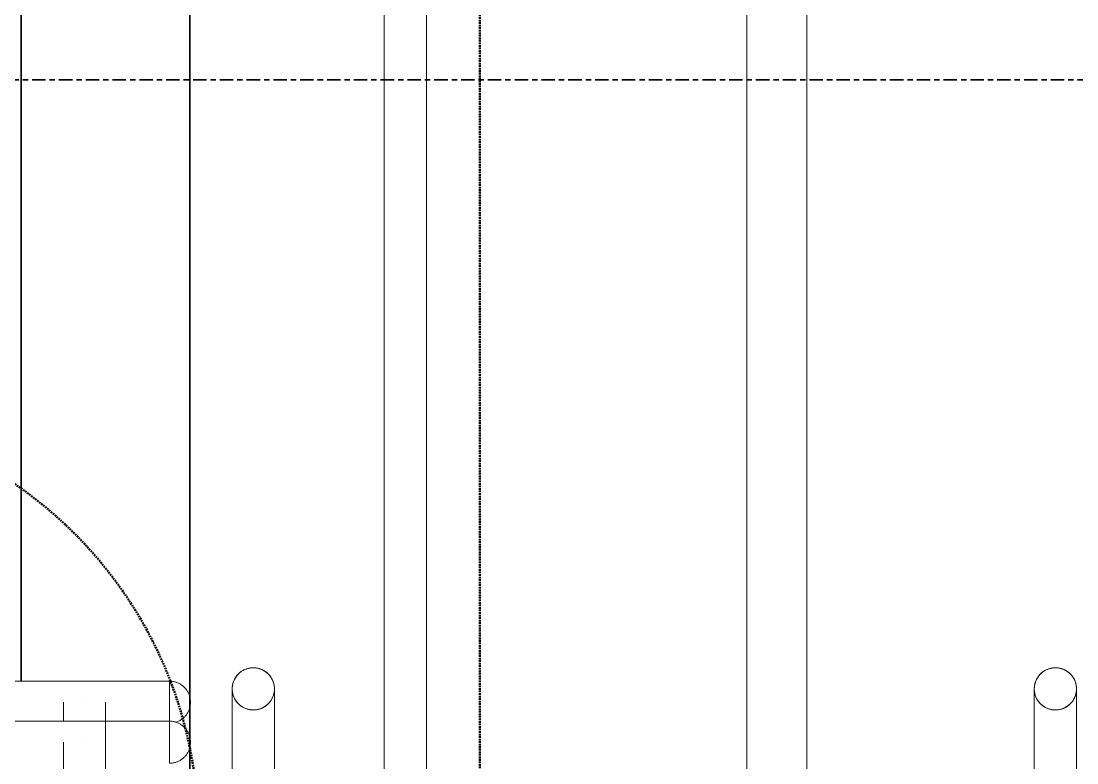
# Model space of a CAD drawing. Header units: millimetres. Extents: x -153298 to 620751, y -313239 to 250031.
# Drawn here: x 8649 to 9900, y -296269 to -295390 of the extents above; entities that cross this region are included whole.
import ezdxf

# ---------------------------------------------------------------- set-up
doc = ezdxf.new("R2010")
doc.units = ezdxf.units.MM
doc.linetypes.add('Centre', pattern=[31.75, 6.35, -4.7625, 15.875, -4.7625])
doc.linetypes.add('DPA_Hidden 50', pattern=[3, 2, -1])
for name, color, linetype, lineweight in [('A-ANNO-SYMB', 3, 'Continuous', 9), ('A-DETL-GENF', 2, 'Continuous', 35), ('A-FLOR-HRAL', 1, 'Continuous', 25), ('A-FLOR-LEVL', 3, 'Continuous', 35), ('A-GENM', 1, 'Continuous', 9), ('A-GLAZ-CURT', 2, 'Continuous', 9), ('I-WALL-E', 2, 'Continuous', 35), ('WALL-E', 2, 'Continuous', 35)]:
    doc.layers.add(name, color=color, linetype=linetype, lineweight=lineweight)

# ---------------------------------------------------------------- blocks, each defined once
blk = doc.blocks.new('DPA_CP_Entrance Louver Grill Vertical Z - Louver Grill Vertical Z-18397921-2140-01 ENTRANCE 1 ELEVATION 2')
at = {"layer": 'A-GLAZ-CURT'}
for p, q in [((-16022, 114892.5), (-16022, 118300)), ((-16022, 114892.5), (-16022, 118300)), ((-16022, 114892.5), (-16022, 118300)), ((-16022, 114892.5), (-16022, 118300)), ((-15822, 116800), (-15822, 113945.1)), ((-15822, 116800), (-15822, 113945.1)), ((-15822, 113945.1), (-15822, 116800)), ((-15822, 113945.1), (-15822, 116800))]:
    blk.add_line(p, q, dxfattribs=at)
blk = doc.blocks.new('DPA_CP_Entrance Louver Grill Vertical Z - Louver Grill Vertical Z-V440-2140-01 ENTRANCE 1 ELEVATION 2')
at = {"layer": 'A-GLAZ-CURT'}
for p, q in [((-16022, 114892.5), (-16022, 118300)), ((-16022, 114892.5), (-16022, 118300)), ((-16022, 114892.5), (-16022, 118300)), ((-16022, 114892.5), (-16022, 118300)), ((-15822, 116800), (-15822, 113945.1)), ((-15822, 116800), (-15822, 113945.1)), ((-15822, 113945.1), (-15822, 116800)), ((-15822, 113945.1), (-15822, 116800))]:
    blk.add_line(p, q, dxfattribs=at)
blk = doc.blocks.new('DPA_GM-Cage Ladder - H6000 with Protection Ring-8200624-2140-01 ENTRANCE 1 ELEVATION 2')
at = {"layer": 'A-GENM'}
for p, q in [((-15822, 115755), (-15822, 115605)), ((-15822, 115605), (-15822, 115755)), ((-15822, 115605), (-15822, 115755)), ((-15822, 115755), (-15822, 115605)), ((-15592, 113973.3), (-15592, 115715)), ((-15592, 113973.3), (-15592, 115715)), ((-15592, 115715), (-15592, 113973.3)), ((-15592, 115715), (-15592, 113973.3)), ((-15542, 114320), (-15542, 115715)), ((-15542, 115715), (-15542, 114320)), ((-15542, 114320), (-15542, 115715)), ((-15542, 115715), (-15542, 114320)), ((-15162.5, 113973.3), (-15162.5, 115715)), ((-15162.5, 114320), (-15162.5, 115715)), ((-15091.6, 113973.3), (-15091.6, 115715)), ((-15091.6, 114320), (-15091.6, 115715))]:
    blk.add_line(p, q, dxfattribs=at)
blk = doc.blocks.new('Railing - Post_50mm-V473-2140-01 ENTRANCE 1 ELEVATION 2')
at = {"layer": 'A-FLOR-HRAL', "lineweight": 9}
for p, q in [((-15972, 114820.1), (-15972, 113945.1)), ((-15947, 114820.1), (-15947, 114820.1)), ((-15947, 114820.1), (-15947, 114820.1)), ((-15922, 113945.1), (-15922, 114820.1)), ((-15947, 113945.1), (-15947, 113945.1)), ((-15947, 113945.1), (-15947, 113945.1))]:
    blk.add_line(p, q, dxfattribs=at)
blk = doc.blocks.new('Railing - Railing-8671152-2140-01 ENTRANCE 1 ELEVATION 2')
blk.add_blockref('Railing - Post_50mm-V473-2140-01 ENTRANCE 1 ELEVATION 2', (0, 0))
blk = doc.blocks.new('Top Rail Type - Half Circle_25mm-14342084-2140-01 ENTRANCE 1 ELEVATION 2')
at = {"layer": 'A-FLOR-HRAL', "lineweight": 9}
for p, q in [((-15846.4, 114835.8), (-15846.4, 114843.9)), ((-15846.4, 114843.9), (-15846.4, 114820.1)), ((-15846.4, 114820.1), (-15846.4, 114834.8)), ((-15846.4, 114820.1), (-15846.4, 114796.3)), ((-15846.4, 114796.3), (-15846.4, 114820.1))]:
    blk.add_line(p, q, dxfattribs=at)
at = {"layer": 'A-FLOR-HRAL', "lineweight": 9, "flags": 128}
for points in [[(-15846.4, 114845.1), (-15845.4, 114845.1), (-15844.4, 114845), (-15843.4, 114844.9), (-15842.4, 114844.8), (-15841.4, 114844.6), (-15840.5, 114844.4), (-15839.5, 114844.1), (-15838.5, 114843.9), (-15837.6, 114843.5), (-15836.7, 114843.1), (-15835.7, 114842.7), (-15834.8, 114842.3), (-15834, 114841.8), (-15833.1, 114841.3), (-15832.3, 114840.8), (-15831.5, 114840.2), (-15830.7, 114839.6), (-15829.9, 114838.9), (-15829.2, 114838.2), (-15828.5, 114837.5), (-15827.8, 114836.8), (-15827.1, 114836), (-15826.5, 114835.3), (-15825.9, 114834.5), (-15825.4, 114833.6), (-15824.8, 114832.8), (-15824.3, 114831.9), (-15823.9, 114831), (-15823.5, 114830.1), (-15823.1, 114829.2), (-15822.7, 114828.2), (-15822.4, 114827.3), (-15822.2, 114826.3), (-15821.9, 114825.4), (-15821.8, 114824.4), (-15821.6, 114823.4), (-15821.5, 114822.4), (-15821.4, 114821.4), (-15821.4, 114820.4), (-15821.4, 114820.1)], [(-15821.4, 114820.1), (-15821.4, 114819.1), (-15821.5, 114818.1), (-15821.6, 114817.1), (-15821.7, 114816.1), (-15821.9, 114815.2), (-15822.1, 114814.2), (-15822.4, 114813.2), (-15822.7, 114812.3), (-15823, 114811.3), (-15823.4, 114810.4), (-15823.8, 114809.5), (-15824.2, 114808.6), (-15824.7, 114807.7), (-15825.2, 114806.8), (-15825.8, 114806), (-15826.3, 114805.2), (-15827, 114804.4), (-15827.6, 114803.6), (-15828.3, 114802.9), (-15829, 114802.2), (-15829.7, 114801.5), (-15830.5, 114800.9), (-15831.2, 114800.2), (-15832.1, 114799.6), (-15832.9, 114799.1), (-15833.7, 114798.6), (-15834.6, 114798.1), (-15835.5, 114797.6), (-15836.4, 114797.2), (-15837.3, 114796.8), (-15838.3, 114796.5), (-15839.2, 114796.2), (-15840.2, 114795.9), (-15841.2, 114795.7), (-15842.1, 114795.5), (-15843.1, 114795.3), (-15844.1, 114795.2), (-15845.1, 114795.2), (-15846.1, 114795.1), (-15846.4, 114795.1)]]:
    blk.add_lwpolyline(points, dxfattribs=at)
blk = doc.blocks.new('Top Rail Type - Top Rail_Internal_-8671159-2140-01 ENTRANCE 1 ELEVATION 2')
at = {"layer": 'A-FLOR-HRAL', "lineweight": 9}
for p, q in [((-15922, 114845.1), (-17472, 114845.1)), ((-15846.4, 114845.1), (-15922, 114845.1)), ((-15846.4, 114845.1), (-15846.4, 114820.1)), ((-15846.4, 114820.1), (-15846.4, 114844.3)), ((-15846.4, 114820.1), (-15846.4, 114795.1)), ((-15846.4, 114796), (-15846.4, 114820.1))]:
    blk.add_line(p, q, dxfattribs=at)
blk = doc.blocks.new('GM_Louver Grill Vertical Z - Z Profile-7235505-2140-01 ENTRANCE 1 ELEVATION 2')
at = {"layer": 'A-GENM'}
blk.add_line((-15822, 113945.1), (-15822, 116800), dxfattribs=at)
blk.add_line((-15822, 113945.1), (-15822, 116800), dxfattribs=at)
blk.add_line((-15822, 113945.1), (-15822, 116800), dxfattribs=at)
blk = doc.blocks.new('Railing - Half Circle_25mm-V546-2140-01 ENTRANCE 1 ELEVATION 2')
at = {"layer": 'A-FLOR-HRAL', "lineweight": 9}
for p, q in [((-15846.4, 114867.5), (-15846.4, 114891.3)), ((-15846.4, 114891.3), (-15846.4, 114867.5)), ((-15846.4, 114867.5), (-15846.4, 114843.7)), ((-15846.4, 114843.7), (-15846.4, 114867.5))]:
    blk.add_line(p, q, dxfattribs=at)
at = {"layer": 'A-FLOR-HRAL', "lineweight": 9, "flags": 128}
for points in [[(-15846.4, 114892.5), (-15845.4, 114892.5), (-15844.4, 114892.4), (-15843.4, 114892.3), (-15842.4, 114892.2), (-15841.4, 114892), (-15840.5, 114891.8), (-15839.5, 114891.5), (-15838.5, 114891.2), (-15837.6, 114890.9), (-15836.7, 114890.5), (-15835.7, 114890.1), (-15834.8, 114889.7), (-15834, 114889.2), (-15833.1, 114888.7), (-15832.3, 114888.1), (-15831.5, 114887.6), (-15830.7, 114887), (-15829.9, 114886.3), (-15829.2, 114885.6), (-15828.5, 114884.9), (-15827.8, 114884.2), (-15827.1, 114883.4), (-15826.5, 114882.7), (-15825.9, 114881.8), (-15825.4, 114881), (-15824.8, 114880.2), (-15824.3, 114879.3), (-15823.9, 114878.4), (-15823.5, 114877.5), (-15823.1, 114876.6), (-15822.7, 114875.6), (-15822.4, 114874.7), (-15822.2, 114873.7), (-15821.9, 114872.7), (-15821.8, 114871.8), (-15821.6, 114870.8), (-15821.5, 114869.8), (-15821.4, 114868.8), (-15821.4, 114867.8), (-15821.4, 114867.5)], [(-15821.4, 114867.5), (-15821.4, 114866.5), (-15821.5, 114865.5), (-15821.6, 114864.5), (-15821.7, 114863.5), (-15821.9, 114862.5), (-15822.1, 114861.6), (-15822.4, 114860.6), (-15822.7, 114859.6), (-15823, 114858.7), (-15823.4, 114857.8), (-15823.8, 114856.9), (-15824.2, 114856), (-15824.7, 114855.1), (-15825.2, 114854.2), (-15825.8, 114853.4), (-15826.3, 114852.6), (-15827, 114851.8), (-15827.6, 114851), (-15828.3, 114850.3), (-15829, 114849.6), (-15829.7, 114848.9), (-15830.5, 114848.2), (-15831.2, 114847.6), (-15832.1, 114847), (-15832.9, 114846.5), (-15833.7, 114846), (-15834.6, 114845.5), (-15835.5, 114845), (-15836.4, 114844.6), (-15837.3, 114844.2), (-15838.3, 114843.9), (-15839.2, 114843.6)]]:
    blk.add_lwpolyline(points, dxfattribs=at)
blk = doc.blocks.new('Railing - Post_50mm-V555-2140-01 ENTRANCE 1 ELEVATION 2')
at = {"layer": 'A-FLOR-HRAL', "lineweight": 9}
for p, q in [((-15972, 114845.1), (-15972, 114867.5)), ((-15947, 114867.5), (-15947, 114867.5)), ((-15947, 114867.5), (-15947, 114867.5)), ((-15922, 114867.5), (-15922, 114820.1))]:
    blk.add_line(p, q, dxfattribs=at)
blk = doc.blocks.new('Railing - Railing-14946120-2140-01 ENTRANCE 1 ELEVATION 2')
blk.add_blockref('Railing - Post_50mm-V555-2140-01 ENTRANCE 1 ELEVATION 2', (0, 0))
blk = doc.blocks.new('Top Rail Type - Half Circle_25mm-V556-2140-01 ENTRANCE 1 ELEVATION 2')
at = {"layer": 'A-FLOR-HRAL', "lineweight": 9}
for p, q in [((-15846.4, 114867.5), (-15846.4, 114891.3)), ((-15846.4, 114891.3), (-15846.4, 114867.5)), ((-15846.4, 114867.5), (-15846.4, 114843.7)), ((-15846.4, 114843.7), (-15846.4, 114867.5))]:
    blk.add_line(p, q, dxfattribs=at)
at = {"layer": 'A-FLOR-HRAL', "lineweight": 9, "flags": 128}
for points in [[(-15846.4, 114892.5), (-15845.4, 114892.5), (-15844.4, 114892.4), (-15843.4, 114892.3), (-15842.4, 114892.2), (-15841.4, 114892), (-15840.5, 114891.8), (-15839.5, 114891.5), (-15838.5, 114891.2), (-15837.6, 114890.9), (-15836.7, 114890.5), (-15835.7, 114890.1), (-15834.8, 114889.7), (-15834, 114889.2), (-15833.1, 114888.7), (-15832.3, 114888.1), (-15831.5, 114887.6), (-15830.7, 114887), (-15829.9, 114886.3), (-15829.2, 114885.6), (-15828.5, 114884.9), (-15827.8, 114884.2), (-15827.1, 114883.4), (-15826.5, 114882.7), (-15825.9, 114881.8), (-15825.4, 114881), (-15824.8, 114880.2), (-15824.3, 114879.3), (-15823.9, 114878.4), (-15823.5, 114877.5), (-15823.1, 114876.6), (-15822.7, 114875.6), (-15822.4, 114874.7), (-15822.2, 114873.7), (-15821.9, 114872.7), (-15821.8, 114871.8), (-15821.6, 114870.8), (-15821.5, 114869.8), (-15821.4, 114868.8), (-15821.4, 114867.8), (-15821.4, 114867.5)], [(-15821.4, 114867.5), (-15821.4, 114866.5), (-15821.5, 114865.5), (-15821.6, 114864.5), (-15821.7, 114863.5), (-15821.9, 114862.5), (-15822.1, 114861.6), (-15822.4, 114860.6), (-15822.7, 114859.6), (-15823, 114858.7), (-15823.4, 114857.8), (-15823.8, 114856.9), (-15824.2, 114856), (-15824.7, 114855.1), (-15825.2, 114854.2), (-15825.8, 114853.4), (-15826.3, 114852.6), (-15827, 114851.8), (-15827.6, 114851), (-15828.3, 114850.3), (-15829, 114849.6), (-15829.7, 114848.9), (-15830.5, 114848.2), (-15831.2, 114847.6), (-15832.1, 114847), (-15832.9, 114846.5), (-15833.7, 114846), (-15834.6, 114845.5), (-15835.5, 114845), (-15836.4, 114844.6), (-15837.3, 114844.2), (-15838.3, 114843.9), (-15839.2, 114843.6)]]:
    blk.add_lwpolyline(points, dxfattribs=at)
blk = doc.blocks.new('Top Rail Type - Top Rail_Internal_-14946124-2140-01 ENTRANCE 1 ELEVATION 2')
at = {"layer": 'A-FLOR-HRAL', "lineweight": 9}
for p, q in [((-15922, 114892.5), (-18447, 114892.5)), ((-15846.4, 114892.5), (-15922, 114892.5)), ((-15846.4, 114892.5), (-15846.4, 114867.5)), ((-15846.4, 114874.5), (-15846.4, 114891.7)), ((-15846.4, 114867.5), (-15846.4, 114874)), ((-15846.4, 114867.5), (-15846.4, 114843.4)), ((-15846.4, 114855), (-15846.4, 114867.5)), ((-15846.4, 114843.4), (-15846.4, 114855))]:
    blk.add_line(p, q, dxfattribs=at)
blk = doc.blocks.new('Railing - Half Circle_25mm-V559-2140-01 ENTRANCE 1 ELEVATION 2')
at = {"layer": 'A-FLOR-HRAL', "lineweight": 9, "flags": 128}
for points in [[(-15722, 114883.3), (-15722, 114884.3), (-15722.1, 114885.3), (-15722.2, 114886.3), (-15722.3, 114887.3), (-15722.5, 114888.2), (-15722.7, 114889.2), (-15723, 114890.2), (-15723.3, 114891.1), (-15723.6, 114892.1), (-15724, 114893), (-15724.4, 114893.9), (-15724.8, 114894.8), (-15725.3, 114895.7), (-15725.8, 114896.5), (-15726.4, 114897.4), (-15727, 114898.2), (-15727.6, 114899), (-15728.2, 114899.8), (-15728.9, 114900.5), (-15729.6, 114901.2), (-15730.3, 114901.9), (-15731.1, 114902.5), (-15731.9, 114903.2), (-15732.7, 114903.7), (-15733.5, 114904.3), (-15734.4, 114904.8), (-15735.2, 114905.3), (-15736.1, 114905.8), (-15737, 114906.2), (-15738, 114906.6), (-15738.9, 114906.9), (-15739.9, 114907.2), (-15740.8, 114907.5), (-15741.8, 114907.7), (-15742.8, 114907.9), (-15743.8, 114908.1), (-15744.8, 114908.2), (-15745.8, 114908.2), (-15746.8, 114908.3), (-15747.8, 114908.3), (-15748.7, 114908.2), (-15749.7, 114908.1), (-15750.7, 114908), (-15751.7, 114907.8), (-15752.7, 114907.6), (-15753.7, 114907.4), (-15754.6, 114907.1), (-15755.6, 114906.8), (-15756.5, 114906.4), (-15757.4, 114906), (-15758.3, 114905.6), (-15759.2, 114905.1), (-15760.1, 114904.6), (-15760.9, 114904.1), (-15761.7, 114903.5), (-15762.5, 114902.9), (-15763.3, 114902.2), (-15764, 114901.6), (-15764.8, 114900.9), (-15765.5, 114900.2), (-15766.1, 114899.4), (-15766.7, 114898.6), (-15767.3, 114897.8), (-15767.9, 114897), (-15768.4, 114896.2), (-15768.9, 114895.3), (-15769.4, 114894.4), (-15769.8, 114893.5), (-15770.2, 114892.6), (-15770.6, 114891.6), (-15770.9, 114890.7), (-15771.2, 114889.7), (-15771.4, 114888.8), (-15771.6, 114887.8), (-15771.8, 114886.8), (-15771.9, 114885.8), (-15772, 114884.8), (-15772, 114883.8), (-15772, 114883.3)], [(-15772, 114883.3), (-15772, 114882.3), (-15771.9, 114881.3), (-15771.8, 114880.3), (-15771.7, 114879.3), (-15771.5, 114878.3), (-15771.3, 114877.3), (-15771, 114876.4), (-15770.8, 114875.4), (-15770.4, 114874.5), (-15770, 114873.5), (-15769.6, 114872.6), (-15769.2, 114871.7), (-15768.7, 114870.8), (-15768.2, 114870), (-15767.7, 114869.2), (-15767.1, 114868.3), (-15766.5, 114867.5), (-15765.8, 114866.8), (-15765.1, 114866), (-15764.4, 114865.3), (-15763.7, 114864.7), (-15762.9, 114864), (-15762.2, 114863.4), (-15761.4, 114862.8), (-15760.5, 114862.2), (-15759.7, 114861.7), (-15758.8, 114861.2), (-15757.9, 114860.8), (-15757, 114860.3), (-15756.1, 114860), (-15755.1, 114859.6), (-15754.2, 114859.3), (-15753.2, 114859.1), (-15752.3, 114858.8), (-15751.3, 114858.6), (-15750.3, 114858.5), (-15749.3, 114858.4), (-15748.3, 114858.3), (-15747.3, 114858.3), (-15746.3, 114858.3), (-15745.3, 114858.3), (-15744.3, 114858.4), (-15743.3, 114858.5), (-15742.3, 114858.7), (-15741.3, 114858.9), (-15740.4, 114859.2), (-15739.4, 114859.5), (-15738.5, 114859.8), (-15737.5, 114860.1), (-15736.6, 114860.5), (-15735.7, 114861), (-15734.8, 114861.4), (-15734, 114861.9), (-15733.1, 114862.5), (-15732.3, 114863.1), (-15731.5, 114863.7), (-15730.7, 114864.3), (-15730, 114865), (-15729.3, 114865.7), (-15728.6, 114866.4), (-15727.9, 114867.1), (-15727.3, 114867.9), (-15726.7, 114868.7), (-15726.1, 114869.5), (-15725.6, 114870.4), (-15725.1, 114871.2), (-15724.6, 114872.1), (-15724.2, 114873), (-15723.8, 114874), (-15723.5, 114874.9), (-15723.1, 114875.8), (-15722.9, 114876.8), (-15722.6, 114877.8), (-15722.4, 114878.8), (-15722.3, 114879.7), (-15722.1, 114880.7), (-15722.1, 114881.7), (-15722, 114882.7), (-15722, 114883.3)]]:
    blk.add_lwpolyline(points, dxfattribs=at)
at = {"layer": 'A-FLOR-HRAL', "lineweight": 9}
for start, end in [(102.3552, 113.4362), (68.2994, 78.6458), (59.8368, 66.3247), (139.3574, 150.8463), (180, 190.9892), (210.8973, 222.2397), (246.5514, 257.6448), (281.1771, 296.6854)]:
    blk.add_arc((-15747, 114883.3), 25, start, end, dxfattribs=at)
blk = doc.blocks.new('Railing - Post_50mm-18334303-2140-01 ENTRANCE 1 ELEVATION 2')
at = {"layer": 'A-FLOR-HRAL', "lineweight": 9}
for p, q in [((-15772, 114883.3), (-15772, 113973.3)), ((-15722, 113973.3), (-15722, 114883.3))]:
    blk.add_line(p, q, dxfattribs=at)
blk = doc.blocks.new('Railing - Post_50mm-V560-2140-01 ENTRANCE 1 ELEVATION 2')
at = {"layer": 'A-FLOR-HRAL', "lineweight": 9}
for p, q in [((-15772, 114883.3), (-15772, 114008.3)), ((-15722, 114008.3), (-15722, 114883.3)), ((-15772, 114008.3), (-15722, 114008.3)), ((-15747, 114008.3), (-15772, 114008.3)), ((-15722, 114008.3), (-15746.8, 114008.3))]:
    blk.add_line(p, q, dxfattribs=at)
blk = doc.blocks.new('Railing - Railing-15920061-2140-01 ENTRANCE 1 ELEVATION 2')
at = {"layer": 'A-FLOR-HRAL', "lineweight": 9}
for p, q in [((-15772, 114068.7), (-15772, 113973.3)), ((-15722, 113973.3), (-15722, 114068.7))]:
    blk.add_line(p, q, dxfattribs=at)
for start, end in [(0, 180), (180, 0)]:
    blk.add_arc((-15747, 114073.3), 25, start, end, dxfattribs=at)
for name in ['Railing - Post_50mm-18334303-2140-01 ENTRANCE 1 ELEVATION 2', 'Railing - Post_50mm-V560-2140-01 ENTRANCE 1 ELEVATION 2']:
    blk.add_blockref(name, (0, 0))
blk = doc.blocks.new('Top Rail Type - Half Circle_25mm-V561-2140-01 ENTRANCE 1 ELEVATION 2')
at = {"layer": 'A-FLOR-HRAL', "lineweight": 9, "flags": 128}
for points in [[(-15722, 114883.3), (-15722, 114884.3), (-15722.1, 114885.3), (-15722.2, 114886.3), (-15722.3, 114887.3), (-15722.5, 114888.2), (-15722.7, 114889.2), (-15723, 114890.2), (-15723.3, 114891.1), (-15723.6, 114892.1), (-15724, 114893), (-15724.4, 114893.9), (-15724.8, 114894.8), (-15725.3, 114895.7), (-15725.8, 114896.5), (-15726.4, 114897.4), (-15727, 114898.2), (-15727.6, 114899), (-15728.2, 114899.8), (-15728.9, 114900.5), (-15729.6, 114901.2), (-15730.3, 114901.9), (-15731.1, 114902.5), (-15731.9, 114903.2), (-15732.7, 114903.7), (-15733.5, 114904.3), (-15734.4, 114904.8), (-15735.2, 114905.3), (-15736.1, 114905.8), (-15737, 114906.2), (-15738, 114906.6), (-15738.9, 114906.9), (-15739.9, 114907.2), (-15740.8, 114907.5), (-15741.8, 114907.7), (-15742.8, 114907.9), (-15743.8, 114908.1), (-15744.8, 114908.2), (-15745.8, 114908.2), (-15746.8, 114908.3), (-15747.8, 114908.3), (-15748.7, 114908.2), (-15749.7, 114908.1), (-15750.7, 114908), (-15751.7, 114907.8), (-15752.7, 114907.6), (-15753.7, 114907.4), (-15754.6, 114907.1), (-15755.6, 114906.8), (-15756.5, 114906.4), (-15757.4, 114906), (-15758.3, 114905.6), (-15759.2, 114905.1), (-15760.1, 114904.6), (-15760.9, 114904.1), (-15761.7, 114903.5), (-15762.5, 114902.9), (-15763.3, 114902.2), (-15764, 114901.6), (-15764.8, 114900.9), (-15765.5, 114900.2), (-15766.1, 114899.4), (-15766.7, 114898.6), (-15767.3, 114897.8), (-15767.9, 114897), (-15768.4, 114896.2), (-15768.9, 114895.3), (-15769.4, 114894.4), (-15769.8, 114893.5), (-15770.2, 114892.6), (-15770.6, 114891.6), (-15770.9, 114890.7), (-15771.2, 114889.7), (-15771.4, 114888.8), (-15771.6, 114887.8), (-15771.8, 114886.8), (-15771.9, 114885.8), (-15772, 114884.8), (-15772, 114883.8), (-15772, 114883.3)], [(-15772, 114883.3), (-15772, 114882.3), (-15771.9, 114881.3), (-15771.8, 114880.3), (-15771.7, 114879.3), (-15771.5, 114878.3), (-15771.3, 114877.3), (-15771, 114876.4), (-15770.8, 114875.4), (-15770.4, 114874.5), (-15770, 114873.5), (-15769.6, 114872.6), (-15769.2, 114871.7), (-15768.7, 114870.8), (-15768.2, 114870), (-15767.7, 114869.2), (-15767.1, 114868.3), (-15766.5, 114867.5), (-15765.8, 114866.8), (-15765.1, 114866), (-15764.4, 114865.3), (-15763.7, 114864.7), (-15762.9, 114864), (-15762.2, 114863.4), (-15761.4, 114862.8), (-15760.5, 114862.2), (-15759.7, 114861.7), (-15758.8, 114861.2), (-15757.9, 114860.8), (-15757, 114860.3), (-15756.1, 114860), (-15755.1, 114859.6), (-15754.2, 114859.3), (-15753.2, 114859.1), (-15752.3, 114858.8), (-15751.3, 114858.6), (-15750.3, 114858.5), (-15749.3, 114858.4), (-15748.3, 114858.3), (-15747.3, 114858.3), (-15746.3, 114858.3), (-15745.3, 114858.3), (-15744.3, 114858.4), (-15743.3, 114858.5), (-15742.3, 114858.7), (-15741.3, 114858.9), (-15740.4, 114859.2), (-15739.4, 114859.5), (-15738.5, 114859.8), (-15737.5, 114860.1), (-15736.6, 114860.5), (-15735.7, 114861), (-15734.8, 114861.4), (-15734, 114861.9), (-15733.1, 114862.5), (-15732.3, 114863.1), (-15731.5, 114863.7), (-15730.7, 114864.3), (-15730, 114865), (-15729.3, 114865.7), (-15728.6, 114866.4), (-15727.9, 114867.1), (-15727.3, 114867.9), (-15726.7, 114868.7), (-15726.1, 114869.5), (-15725.6, 114870.4), (-15725.1, 114871.2), (-15724.6, 114872.1), (-15724.2, 114873), (-15723.8, 114874), (-15723.5, 114874.9), (-15723.1, 114875.8), (-15722.9, 114876.8), (-15722.6, 114877.8), (-15722.4, 114878.8), (-15722.3, 114879.7), (-15722.1, 114880.7), (-15722.1, 114881.7), (-15722, 114882.7), (-15722, 114883.3)]]:
    blk.add_lwpolyline(points, dxfattribs=at)
at = {"layer": 'A-FLOR-HRAL', "lineweight": 9}
for start, end in [(102.3552, 113.4362), (68.2994, 78.6458), (59.8368, 66.3247), (139.3574, 150.8463), (180, 190.9892), (210.8973, 222.2397), (246.5514, 257.6448), (281.1771, 296.6854)]:
    blk.add_arc((-15747, 114883.3), 25, start, end, dxfattribs=at)
blk = doc.blocks.new('Top Rail Type - Top Rail_Internal_-15920065-2140-01 ENTRANCE 1 ELEVATION 2')
at = {"layer": 'A-FLOR-HRAL', "lineweight": 9}
for p, q in [((-15772, 114883.3), (-15772, 113973.3)), ((-15722, 113973.3), (-15722, 114883.3))]:
    blk.add_line(p, q, dxfattribs=at)
for start, end in [(37.7506, 180), (0, 34.6992), (180, 322.2494), (325.3008, 0)]:
    blk.add_arc((-15747, 114883.3), 25, start, end, dxfattribs=at)
for points, knots in [([(-15764.6, 114901.1), (-15763.1, 114902.6), (-15759.6, 114905.2), (-15753.6, 114907.7), (-15744.8, 114908.8), (-15736.1, 114906.5), (-15730, 114901.8), (-15727.9, 114899.4), (-15727.3, 114898.6)], [0.252239, 0.252239, 0.252239, 0.252239, 0.3333333, 0.4166667, 0.5, 0.6666667, 0.75, 0.7902743, 0.7902743, 0.7902743, 0.7902743]), ([(-15726.5, 114897.5), (-15726.1, 114896.9), (-15724.5, 114894.5), (-15722.6, 114889.8), (-15722, 114885.5), (-15722, 114883.3)], [0.8072268, 0.8072268, 0.8072268, 0.8072268, 0.8333333, 0.9166667, 1, 1, 1, 1])]:
    blk.add_open_spline(points, degree=3, knots=knots, dxfattribs=at)
blk.add_open_spline([(-15772, 114883.3), (-15772, 114885.5), (-15771.4, 114889.8), (-15768.9, 114895.9), (-15766.2, 114899.4), (-15764.7, 114900.9)], degree=3, dxfattribs=at)
blk = doc.blocks.new('Railing - Half Circle_25mm-V562-2140-01 ENTRANCE 1 ELEVATION 2')
at = {"layer": 'A-FLOR-HRAL', "lineweight": 9, "flags": 128}
for points in [[(-14772, 114883.3), (-14772, 114884.3), (-14772.1, 114885.3), (-14772.2, 114886.3), (-14772.3, 114887.3), (-14772.5, 114888.2), (-14772.7, 114889.2), (-14773, 114890.2), (-14773.3, 114891.1), (-14773.6, 114892.1), (-14774, 114893), (-14774.4, 114893.9), (-14774.8, 114894.8), (-14775.3, 114895.7), (-14775.8, 114896.5), (-14776.4, 114897.4), (-14777, 114898.2), (-14777.6, 114899), (-14778.2, 114899.8), (-14778.9, 114900.5), (-14779.6, 114901.2), (-14780.3, 114901.9), (-14781.1, 114902.5), (-14781.9, 114903.2), (-14782.7, 114903.7), (-14783.5, 114904.3), (-14784.4, 114904.8), (-14785.2, 114905.3), (-14786.1, 114905.8), (-14787, 114906.2), (-14788, 114906.6), (-14788.9, 114906.9), (-14789.9, 114907.2), (-14790.8, 114907.5), (-14791.8, 114907.7), (-14792.8, 114907.9), (-14793.8, 114908.1), (-14794.8, 114908.2), (-14795.8, 114908.2), (-14796.8, 114908.3), (-14797.8, 114908.3), (-14798.7, 114908.2), (-14799.7, 114908.1), (-14800.7, 114908), (-14801.7, 114907.8), (-14802.7, 114907.6), (-14803.7, 114907.4), (-14804.6, 114907.1), (-14805.6, 114906.8), (-14806.5, 114906.4), (-14807.4, 114906), (-14808.3, 114905.6), (-14809.2, 114905.1), (-14810.1, 114904.6), (-14810.9, 114904.1), (-14811.7, 114903.5), (-14812.5, 114902.9), (-14813.3, 114902.2), (-14814, 114901.6), (-14814.8, 114900.9), (-14815.5, 114900.2), (-14816.1, 114899.4), (-14816.7, 114898.6), (-14817.3, 114897.8), (-14817.9, 114897), (-14818.4, 114896.2), (-14818.9, 114895.3), (-14819.4, 114894.4), (-14819.8, 114893.5), (-14820.2, 114892.6), (-14820.6, 114891.6), (-14820.9, 114890.7), (-14821.2, 114889.7), (-14821.4, 114888.8), (-14821.6, 114887.8), (-14821.8, 114886.8), (-14821.9, 114885.8), (-14822, 114884.8), (-14822, 114883.8), (-14822, 114883.3)], [(-14822, 114883.3), (-14822, 114882.3), (-14821.9, 114881.3), (-14821.8, 114880.3), (-14821.7, 114879.3), (-14821.5, 114878.3), (-14821.3, 114877.3), (-14821, 114876.4), (-14820.8, 114875.4), (-14820.4, 114874.5), (-14820, 114873.5), (-14819.6, 114872.6), (-14819.2, 114871.7), (-14818.7, 114870.8), (-14818.2, 114870), (-14817.7, 114869.2), (-14817.1, 114868.3), (-14816.5, 114867.5), (-14815.8, 114866.8), (-14815.1, 114866), (-14814.4, 114865.3), (-14813.7, 114864.7), (-14812.9, 114864), (-14812.2, 114863.4), (-14811.4, 114862.8), (-14810.5, 114862.2), (-14809.7, 114861.7), (-14808.8, 114861.2), (-14807.9, 114860.8), (-14807, 114860.3), (-14806.1, 114860), (-14805.1, 114859.6), (-14804.2, 114859.3), (-14803.2, 114859.1), (-14802.3, 114858.8), (-14801.3, 114858.6), (-14800.3, 114858.5), (-14799.3, 114858.4), (-14798.3, 114858.3), (-14797.3, 114858.3), (-14796.3, 114858.3), (-14795.3, 114858.3), (-14794.3, 114858.4), (-14793.3, 114858.5), (-14792.3, 114858.7), (-14791.3, 114858.9), (-14790.4, 114859.2), (-14789.4, 114859.5), (-14788.5, 114859.8), (-14787.5, 114860.1), (-14786.6, 114860.5), (-14785.7, 114861), (-14784.8, 114861.4), (-14784, 114861.9), (-14783.1, 114862.5), (-14782.3, 114863.1), (-14781.5, 114863.7), (-14780.7, 114864.3), (-14780, 114865), (-14779.3, 114865.7), (-14778.6, 114866.4), (-14777.9, 114867.1), (-14777.3, 114867.9), (-14776.7, 114868.7), (-14776.1, 114869.5), (-14775.6, 114870.4), (-14775.1, 114871.2), (-14774.6, 114872.1), (-14774.2, 114873), (-14773.8, 114874), (-14773.5, 114874.9), (-14773.1, 114875.8), (-14772.9, 114876.8), (-14772.6, 114877.8), (-14772.4, 114878.8), (-14772.3, 114879.7), (-14772.1, 114880.7), (-14772.1, 114881.7), (-14772, 114882.7), (-14772, 114883.3)]]:
    blk.add_lwpolyline(points, dxfattribs=at)
at = {"layer": 'A-FLOR-HRAL', "lineweight": 9}
for start, end in [(102.3552, 113.4362), (68.2994, 78.6458), (59.8368, 66.3247), (139.3574, 150.8463), (180, 190.9892), (210.8973, 222.2397), (246.6605, 257.6448), (281.1771, 296.6854)]:
    blk.add_arc((-14797, 114883.3), 25, start, end, dxfattribs=at)
blk = doc.blocks.new('Railing - Post_50mm-V563-2140-01 ENTRANCE 1 ELEVATION 2')
at = {"layer": 'A-FLOR-HRAL', "lineweight": 9}
for p, q in [((-14822, 114008.3), (-14822, 114883.3)), ((-14772, 114883.3), (-14772, 114008.3)), ((-14772, 114008.3), (-14822, 114008.3)), ((-14822, 114008.3), (-14772, 114008.3))]:
    blk.add_line(p, q, dxfattribs=at)
blk = doc.blocks.new('Railing - Railing-15921398-2140-01 ENTRANCE 1 ELEVATION 2')
at = {"layer": 'A-FLOR-HRAL', "lineweight": 9}
for p, q in [((-14822, 114068.7), (-14822, 113973.3)), ((-14772, 113973.3), (-14772, 114068.7))]:
    blk.add_line(p, q, dxfattribs=at)
for start, end in [(0, 180), (180, 0)]:
    blk.add_arc((-14797, 114073.3), 25, start, end, dxfattribs=at)
at = {"extrusion": (0, 0, -1), "zscale": -1}
blk.add_blockref('Railing - Post_50mm-18334303-2140-01 ENTRANCE 1 ELEVATION 2', (30544, 0), dxfattribs=at)
blk.add_blockref('Railing - Post_50mm-V563-2140-01 ENTRANCE 1 ELEVATION 2', (0, 0))
blk = doc.blocks.new('Top Rail Type - Half Circle_25mm-V564-2140-01 ENTRANCE 1 ELEVATION 2')
at = {"layer": 'A-FLOR-HRAL', "lineweight": 9, "flags": 128}
for points in [[(-14772, 114883.3), (-14772, 114884.3), (-14772.1, 114885.3), (-14772.2, 114886.3), (-14772.3, 114887.3), (-14772.5, 114888.2), (-14772.7, 114889.2), (-14773, 114890.2), (-14773.3, 114891.1), (-14773.6, 114892.1), (-14774, 114893), (-14774.4, 114893.9), (-14774.8, 114894.8), (-14775.3, 114895.7), (-14775.8, 114896.5), (-14776.4, 114897.4), (-14777, 114898.2), (-14777.6, 114899), (-14778.2, 114899.8), (-14778.9, 114900.5), (-14779.6, 114901.2), (-14780.3, 114901.9), (-14781.1, 114902.5), (-14781.9, 114903.2), (-14782.7, 114903.7), (-14783.5, 114904.3), (-14784.4, 114904.8), (-14785.2, 114905.3), (-14786.1, 114905.8), (-14787, 114906.2), (-14788, 114906.6), (-14788.9, 114906.9), (-14789.9, 114907.2), (-14790.8, 114907.5), (-14791.8, 114907.7), (-14792.8, 114907.9), (-14793.8, 114908.1), (-14794.8, 114908.2), (-14795.8, 114908.2), (-14796.8, 114908.3), (-14797.8, 114908.3), (-14798.7, 114908.2), (-14799.7, 114908.1), (-14800.7, 114908), (-14801.7, 114907.8), (-14802.7, 114907.6), (-14803.7, 114907.4), (-14804.6, 114907.1), (-14805.6, 114906.8), (-14806.5, 114906.4), (-14807.4, 114906), (-14808.3, 114905.6), (-14809.2, 114905.1), (-14810.1, 114904.6), (-14810.9, 114904.1), (-14811.7, 114903.5), (-14812.5, 114902.9), (-14813.3, 114902.2), (-14814, 114901.6), (-14814.8, 114900.9), (-14815.5, 114900.2), (-14816.1, 114899.4), (-14816.7, 114898.6), (-14817.3, 114897.8), (-14817.9, 114897), (-14818.4, 114896.2), (-14818.9, 114895.3), (-14819.4, 114894.4), (-14819.8, 114893.5), (-14820.2, 114892.6), (-14820.6, 114891.6), (-14820.9, 114890.7), (-14821.2, 114889.7), (-14821.4, 114888.8), (-14821.6, 114887.8), (-14821.8, 114886.8), (-14821.9, 114885.8), (-14822, 114884.8), (-14822, 114883.8), (-14822, 114883.3)], [(-14822, 114883.3), (-14822, 114882.3), (-14821.9, 114881.3), (-14821.8, 114880.3), (-14821.7, 114879.3), (-14821.5, 114878.3), (-14821.3, 114877.3), (-14821, 114876.4), (-14820.8, 114875.4), (-14820.4, 114874.5), (-14820, 114873.5), (-14819.6, 114872.6), (-14819.2, 114871.7), (-14818.7, 114870.8), (-14818.2, 114870), (-14817.7, 114869.2), (-14817.1, 114868.3), (-14816.5, 114867.5), (-14815.8, 114866.8), (-14815.1, 114866), (-14814.4, 114865.3), (-14813.7, 114864.7), (-14812.9, 114864), (-14812.2, 114863.4), (-14811.4, 114862.8), (-14810.5, 114862.2), (-14809.7, 114861.7), (-14808.8, 114861.2), (-14807.9, 114860.8), (-14807, 114860.3), (-14806.1, 114860), (-14805.1, 114859.6), (-14804.2, 114859.3), (-14803.2, 114859.1), (-14802.3, 114858.8), (-14801.3, 114858.6), (-14800.3, 114858.5), (-14799.3, 114858.4), (-14798.3, 114858.3), (-14797.3, 114858.3), (-14796.3, 114858.3), (-14795.3, 114858.3), (-14794.3, 114858.4), (-14793.3, 114858.5), (-14792.3, 114858.7), (-14791.3, 114858.9), (-14790.4, 114859.2), (-14789.4, 114859.5), (-14788.5, 114859.8), (-14787.5, 114860.1), (-14786.6, 114860.5), (-14785.7, 114861), (-14784.8, 114861.4), (-14784, 114861.9), (-14783.1, 114862.5), (-14782.3, 114863.1), (-14781.5, 114863.7), (-14780.7, 114864.3), (-14780, 114865), (-14779.3, 114865.7), (-14778.6, 114866.4), (-14777.9, 114867.1), (-14777.3, 114867.9), (-14776.7, 114868.7), (-14776.1, 114869.5), (-14775.6, 114870.4), (-14775.1, 114871.2), (-14774.6, 114872.1), (-14774.2, 114873), (-14773.8, 114874), (-14773.5, 114874.9), (-14773.1, 114875.8), (-14772.9, 114876.8), (-14772.6, 114877.8), (-14772.4, 114878.8), (-14772.3, 114879.7), (-14772.1, 114880.7), (-14772.1, 114881.7), (-14772, 114882.7), (-14772, 114883.3)]]:
    blk.add_lwpolyline(points, dxfattribs=at)
at = {"layer": 'A-FLOR-HRAL', "lineweight": 9}
for start, end in [(102.3552, 113.4362), (68.2994, 78.6458), (59.8368, 66.3247), (139.3574, 150.8463), (180, 190.9892), (210.8973, 222.2397), (246.6605, 257.6448), (281.1771, 296.6854)]:
    blk.add_arc((-14797, 114883.3), 25, start, end, dxfattribs=at)
blk = doc.blocks.new('Top Rail Type - Top Rail_Internal_-15921409-2140-01 ENTRANCE 1 ELEVATION 2')
at = {"layer": 'A-FLOR-HRAL', "lineweight": 9}
for p, q in [((-14822, 114883.3), (-14822, 113973.3)), ((-14772, 113973.3), (-14772, 114883.3))]:
    blk.add_line(p, q, dxfattribs=at)
for start, end in [(37.7506, 180), (0, 34.6992), (180, 322.2494), (325.3008, 0)]:
    blk.add_arc((-14797, 114883.3), 25, start, end, dxfattribs=at)
for points, knots in [([(-14822, 114883.3), (-14822, 114885.5), (-14821.4, 114889.8), (-14818.9, 114895.9), (-14814.9, 114901.1), (-14809.7, 114905.2), (-14803.6, 114907.7), (-14794.8, 114908.8), (-14786.1, 114906.5), (-14780, 114901.8), (-14777.9, 114899.4), (-14777.3, 114898.6)], [0, 0, 0, 0, 0.0833333, 0.1666667, 0.25, 0.3333333, 0.4166667, 0.5, 0.6666667, 0.75, 0.7902743, 0.7902743, 0.7902743, 0.7902743]), ([(-14776.5, 114897.5), (-14776.1, 114896.9), (-14774.5, 114894.5), (-14772.6, 114889.8), (-14772, 114885.5), (-14772, 114883.3)], [0.8072268, 0.8072268, 0.8072268, 0.8072268, 0.8333333, 0.9166667, 1, 1, 1, 1])]:
    blk.add_open_spline(points, degree=3, knots=knots, dxfattribs=at)
blk = doc.blocks.new('DPA_AN_Callout - DPA_AN_Callout-15569927-2140-01 ENTRANCE 1 ELEVATION 2')
at = {"layer": 'A-DETL-GENF', "linetype": 'DPA_Hidden 50', "lineweight": 50}
blk.add_line((-15478.7, 117914.2), (-15478.7, 114696.9), dxfattribs=at)

msp = doc.modelspace()

# ---------------------------------------------------------------- linework, layer by layer
at = {"layer": 'A-ANNO-SYMB', "linetype": 'DPA_Hidden 50', "lineweight": 50}
msp.add_arc((8358.9387, -296351.0671), 500, 0, 90, dxfattribs=at)
at = {"layer": 'A-FLOR-LEVL', "linetype": 'Centre'}
msp.add_line((-6493.6229, -295459.5898), (38178.1357, -295459.5898), dxfattribs=at)
at = {"layer": 'I-WALL-E'}
for p, q in [((8849.1524, -292764.7103), (8849.1524, -297114.7103)), ((8849.1524, -292764.7103), (8849.1524, -297114.7103)), ((8849.1524, -292764.7103), (8849.1524, -297114.7103)), ((8849.1524, -292764.7103), (8849.1524, -297114.7103)), ((8849.1524, -292764.7103), (8849.1524, -297114.7103)), ((8849.1524, -292764.7103), (8849.1524, -297114.7103)), ((8849.1524, -292764.7103), (8849.1524, -297114.7103)), ((8849.1524, -292764.7103), (8849.1524, -297114.7103)), ((8849.1524, -292764.7103), (8849.1524, -297114.7103)), ((8849.1524, -297119.5898), (8849.1524, -294264.7103))]:
    msp.add_line(p, q, dxfattribs=at)
at = {"layer": 'WALL-E'}
for p, q in [((8649.1524, -292964.7103), (8649.1524, -296172.2323)), ((8649.1524, -296172.2323), (8649.1524, -293364.7103)), ((8649.1524, -296172.2323), (8649.1524, -293364.7103))]:
    msp.add_line(p, q, dxfattribs=at)

# ---------------------------------------------------------------- block references
at = {"layer": 'A-DETL-GENF'}
msp.add_blockref('DPA_AN_Callout - DPA_AN_Callout-15569927-2140-01 ENTRANCE 1 ELEVATION 2', (24671.1729, -411064.7103), dxfattribs=at)
at = {"layer": 'A-FLOR-HRAL', "lineweight": 9}
for name in ['Top Rail Type - Top Rail_Internal_-15920065-2140-01 ENTRANCE 1 ELEVATION 2', 'Railing - Half Circle_25mm-V559-2140-01 ENTRANCE 1 ELEVATION 2', 'Top Rail Type - Half Circle_25mm-V561-2140-01 ENTRANCE 1 ELEVATION 2', 'Top Rail Type - Top Rail_Internal_-15921409-2140-01 ENTRANCE 1 ELEVATION 2', 'Railing - Half Circle_25mm-V562-2140-01 ENTRANCE 1 ELEVATION 2', 'Top Rail Type - Half Circle_25mm-V564-2140-01 ENTRANCE 1 ELEVATION 2', 'Top Rail Type - Top Rail_Internal_-14946124-2140-01 ENTRANCE 1 ELEVATION 2', 'Railing - Half Circle_25mm-V546-2140-01 ENTRANCE 1 ELEVATION 2', 'Top Rail Type - Half Circle_25mm-V556-2140-01 ENTRANCE 1 ELEVATION 2', 'Railing - Railing-15920061-2140-01 ENTRANCE 1 ELEVATION 2', 'Railing - Railing-15921398-2140-01 ENTRANCE 1 ELEVATION 2', 'Railing - Railing-14946120-2140-01 ENTRANCE 1 ELEVATION 2', 'Top Rail Type - Top Rail_Internal_-8671159-2140-01 ENTRANCE 1 ELEVATION 2', 'Top Rail Type - Half Circle_25mm-14342084-2140-01 ENTRANCE 1 ELEVATION 2', 'Railing - Railing-8671152-2140-01 ENTRANCE 1 ELEVATION 2']:
    msp.add_blockref(name, (24671.1729, -411064.7103), dxfattribs=at)
at = {"layer": 'A-GENM'}
for name in ['GM_Louver Grill Vertical Z - Z Profile-7235505-2140-01 ENTRANCE 1 ELEVATION 2', 'GM_Louver Grill Vertical Z - Z Profile-7235505-2140-01 ENTRANCE 1 ELEVATION 2', 'GM_Louver Grill Vertical Z - Z Profile-7235505-2140-01 ENTRANCE 1 ELEVATION 2', 'GM_Louver Grill Vertical Z - Z Profile-7235505-2140-01 ENTRANCE 1 ELEVATION 2', 'GM_Louver Grill Vertical Z - Z Profile-7235505-2140-01 ENTRANCE 1 ELEVATION 2', 'GM_Louver Grill Vertical Z - Z Profile-7235505-2140-01 ENTRANCE 1 ELEVATION 2', 'GM_Louver Grill Vertical Z - Z Profile-7235505-2140-01 ENTRANCE 1 ELEVATION 2', 'GM_Louver Grill Vertical Z - Z Profile-7235505-2140-01 ENTRANCE 1 ELEVATION 2', 'GM_Louver Grill Vertical Z - Z Profile-7235505-2140-01 ENTRANCE 1 ELEVATION 2', 'GM_Louver Grill Vertical Z - Z Profile-7235505-2140-01 ENTRANCE 1 ELEVATION 2', 'GM_Louver Grill Vertical Z - Z Profile-7235505-2140-01 ENTRANCE 1 ELEVATION 2', 'GM_Louver Grill Vertical Z - Z Profile-7235505-2140-01 ENTRANCE 1 ELEVATION 2', 'GM_Louver Grill Vertical Z - Z Profile-7235505-2140-01 ENTRANCE 1 ELEVATION 2', 'GM_Louver Grill Vertical Z - Z Profile-7235505-2140-01 ENTRANCE 1 ELEVATION 2', 'GM_Louver Grill Vertical Z - Z Profile-7235505-2140-01 ENTRANCE 1 ELEVATION 2', 'GM_Louver Grill Vertical Z - Z Profile-7235505-2140-01 ENTRANCE 1 ELEVATION 2', 'GM_Louver Grill Vertical Z - Z Profile-7235505-2140-01 ENTRANCE 1 ELEVATION 2', 'GM_Louver Grill Vertical Z - Z Profile-7235505-2140-01 ENTRANCE 1 ELEVATION 2', 'GM_Louver Grill Vertical Z - Z Profile-7235505-2140-01 ENTRANCE 1 ELEVATION 2', 'GM_Louver Grill Vertical Z - Z Profile-7235505-2140-01 ENTRANCE 1 ELEVATION 2', 'GM_Louver Grill Vertical Z - Z Profile-7235505-2140-01 ENTRANCE 1 ELEVATION 2', 'GM_Louver Grill Vertical Z - Z Profile-7235505-2140-01 ENTRANCE 1 ELEVATION 2', 'GM_Louver Grill Vertical Z - Z Profile-7235505-2140-01 ENTRANCE 1 ELEVATION 2', 'GM_Louver Grill Vertical Z - Z Profile-7235505-2140-01 ENTRANCE 1 ELEVATION 2', 'GM_Louver Grill Vertical Z - Z Profile-7235505-2140-01 ENTRANCE 1 ELEVATION 2', 'GM_Louver Grill Vertical Z - Z Profile-7235505-2140-01 ENTRANCE 1 ELEVATION 2', 'GM_Louver Grill Vertical Z - Z Profile-7235505-2140-01 ENTRANCE 1 ELEVATION 2', 'GM_Louver Grill Vertical Z - Z Profile-7235505-2140-01 ENTRANCE 1 ELEVATION 2', 'GM_Louver Grill Vertical Z - Z Profile-7235505-2140-01 ENTRANCE 1 ELEVATION 2', 'GM_Louver Grill Vertical Z - Z Profile-7235505-2140-01 ENTRANCE 1 ELEVATION 2', 'GM_Louver Grill Vertical Z - Z Profile-7235505-2140-01 ENTRANCE 1 ELEVATION 2', 'GM_Louver Grill Vertical Z - Z Profile-7235505-2140-01 ENTRANCE 1 ELEVATION 2', 'GM_Louver Grill Vertical Z - Z Profile-7235505-2140-01 ENTRANCE 1 ELEVATION 2', 'GM_Louver Grill Vertical Z - Z Profile-7235505-2140-01 ENTRANCE 1 ELEVATION 2', 'GM_Louver Grill Vertical Z - Z Profile-7235505-2140-01 ENTRANCE 1 ELEVATION 2', 'GM_Louver Grill Vertical Z - Z Profile-7235505-2140-01 ENTRANCE 1 ELEVATION 2', 'GM_Louver Grill Vertical Z - Z Profile-7235505-2140-01 ENTRANCE 1 ELEVATION 2', 'GM_Louver Grill Vertical Z - Z Profile-7235505-2140-01 ENTRANCE 1 ELEVATION 2', 'GM_Louver Grill Vertical Z - Z Profile-7235505-2140-01 ENTRANCE 1 ELEVATION 2', 'GM_Louver Grill Vertical Z - Z Profile-7235505-2140-01 ENTRANCE 1 ELEVATION 2', 'GM_Louver Grill Vertical Z - Z Profile-7235505-2140-01 ENTRANCE 1 ELEVATION 2', 'GM_Louver Grill Vertical Z - Z Profile-7235505-2140-01 ENTRANCE 1 ELEVATION 2', 'GM_Louver Grill Vertical Z - Z Profile-7235505-2140-01 ENTRANCE 1 ELEVATION 2', 'GM_Louver Grill Vertical Z - Z Profile-7235505-2140-01 ENTRANCE 1 ELEVATION 2', 'GM_Louver Grill Vertical Z - Z Profile-7235505-2140-01 ENTRANCE 1 ELEVATION 2', 'GM_Louver Grill Vertical Z - Z Profile-7235505-2140-01 ENTRANCE 1 ELEVATION 2', 'GM_Louver Grill Vertical Z - Z Profile-7235505-2140-01 ENTRANCE 1 ELEVATION 2', 'GM_Louver Grill Vertical Z - Z Profile-7235505-2140-01 ENTRANCE 1 ELEVATION 2', 'GM_Louver Grill Vertical Z - Z Profile-7235505-2140-01 ENTRANCE 1 ELEVATION 2', 'GM_Louver Grill Vertical Z - Z Profile-7235505-2140-01 ENTRANCE 1 ELEVATION 2', 'GM_Louver Grill Vertical Z - Z Profile-7235505-2140-01 ENTRANCE 1 ELEVATION 2', 'GM_Louver Grill Vertical Z - Z Profile-7235505-2140-01 ENTRANCE 1 ELEVATION 2', 'GM_Louver Grill Vertical Z - Z Profile-7235505-2140-01 ENTRANCE 1 ELEVATION 2', 'GM_Louver Grill Vertical Z - Z Profile-7235505-2140-01 ENTRANCE 1 ELEVATION 2', 'GM_Louver Grill Vertical Z - Z Profile-7235505-2140-01 ENTRANCE 1 ELEVATION 2', 'GM_Louver Grill Vertical Z - Z Profile-7235505-2140-01 ENTRANCE 1 ELEVATION 2', 'GM_Louver Grill Vertical Z - Z Profile-7235505-2140-01 ENTRANCE 1 ELEVATION 2', 'GM_Louver Grill Vertical Z - Z Profile-7235505-2140-01 ENTRANCE 1 ELEVATION 2', 'GM_Louver Grill Vertical Z - Z Profile-7235505-2140-01 ENTRANCE 1 ELEVATION 2', 'GM_Louver Grill Vertical Z - Z Profile-7235505-2140-01 ENTRANCE 1 ELEVATION 2', 'GM_Louver Grill Vertical Z - Z Profile-7235505-2140-01 ENTRANCE 1 ELEVATION 2', 'GM_Louver Grill Vertical Z - Z Profile-7235505-2140-01 ENTRANCE 1 ELEVATION 2', 'GM_Louver Grill Vertical Z - Z Profile-7235505-2140-01 ENTRANCE 1 ELEVATION 2', 'GM_Louver Grill Vertical Z - Z Profile-7235505-2140-01 ENTRANCE 1 ELEVATION 2', 'GM_Louver Grill Vertical Z - Z Profile-7235505-2140-01 ENTRANCE 1 ELEVATION 2', 'GM_Louver Grill Vertical Z - Z Profile-7235505-2140-01 ENTRANCE 1 ELEVATION 2', 'GM_Louver Grill Vertical Z - Z Profile-7235505-2140-01 ENTRANCE 1 ELEVATION 2', 'GM_Louver Grill Vertical Z - Z Profile-7235505-2140-01 ENTRANCE 1 ELEVATION 2', 'GM_Louver Grill Vertical Z - Z Profile-7235505-2140-01 ENTRANCE 1 ELEVATION 2', 'GM_Louver Grill Vertical Z - Z Profile-7235505-2140-01 ENTRANCE 1 ELEVATION 2', 'GM_Louver Grill Vertical Z - Z Profile-7235505-2140-01 ENTRANCE 1 ELEVATION 2', 'GM_Louver Grill Vertical Z - Z Profile-7235505-2140-01 ENTRANCE 1 ELEVATION 2', 'GM_Louver Grill Vertical Z - Z Profile-7235505-2140-01 ENTRANCE 1 ELEVATION 2', 'GM_Louver Grill Vertical Z - Z Profile-7235505-2140-01 ENTRANCE 1 ELEVATION 2', 'GM_Louver Grill Vertical Z - Z Profile-7235505-2140-01 ENTRANCE 1 ELEVATION 2', 'GM_Louver Grill Vertical Z - Z Profile-7235505-2140-01 ENTRANCE 1 ELEVATION 2', 'GM_Louver Grill Vertical Z - Z Profile-7235505-2140-01 ENTRANCE 1 ELEVATION 2', 'GM_Louver Grill Vertical Z - Z Profile-7235505-2140-01 ENTRANCE 1 ELEVATION 2', 'GM_Louver Grill Vertical Z - Z Profile-7235505-2140-01 ENTRANCE 1 ELEVATION 2', 'GM_Louver Grill Vertical Z - Z Profile-7235505-2140-01 ENTRANCE 1 ELEVATION 2', 'DPA_GM-Cage Ladder - H6000 with Protection Ring-8200624-2140-01 ENTRANCE 1 ELEVATION 2']:
    msp.add_blockref(name, (24671.1729, -411064.7103), dxfattribs=at)
at = {"layer": 'A-GLAZ-CURT'}
for name in ['DPA_CP_Entrance Louver Grill Vertical Z - Louver Grill Vertical Z-18397921-2140-01 ENTRANCE 1 ELEVATION 2', 'DPA_CP_Entrance Louver Grill Vertical Z - Louver Grill Vertical Z-V440-2140-01 ENTRANCE 1 ELEVATION 2', 'DPA_CP_Entrance Louver Grill Vertical Z - Louver Grill Vertical Z-V440-2140-01 ENTRANCE 1 ELEVATION 2', 'DPA_CP_Entrance Louver Grill Vertical Z - Louver Grill Vertical Z-V440-2140-01 ENTRANCE 1 ELEVATION 2', 'DPA_CP_Entrance Louver Grill Vertical Z - Louver Grill Vertical Z-V440-2140-01 ENTRANCE 1 ELEVATION 2']:
    msp.add_blockref(name, (24671.1729, -411064.7103), dxfattribs=at)

doc.saveas('drawing.dxf')
